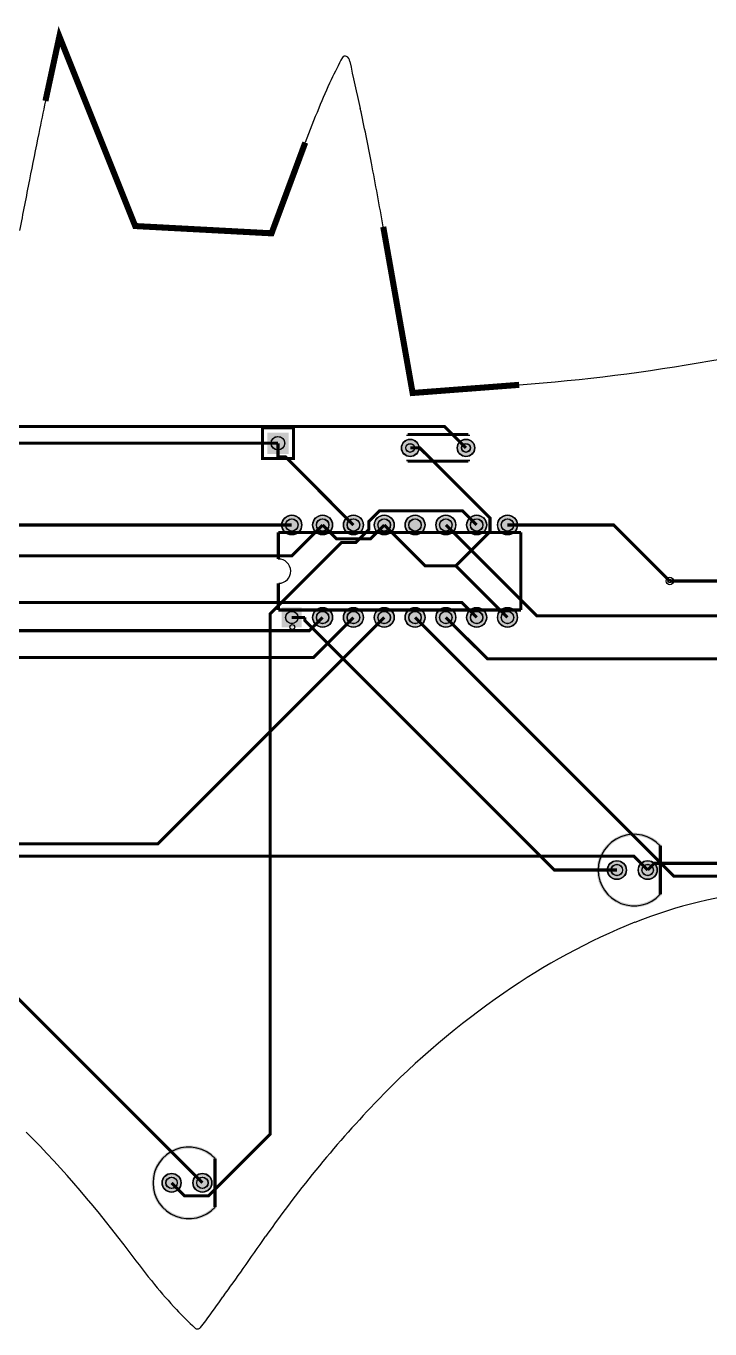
# Model space of a CAD drawing. Header units: millimetres. Extents: x 6 to 291, y 6 to 127.
# Drawn here: x 133.5 to 189.9, y 6.4 to 113.8 of the extents above; entities that cross this region are included whole.
import ezdxf

# ---------------------------------------------------------------- set-up
doc = ezdxf.new("R2010")
doc.units = ezdxf.units.MM
for name, color, linetype, true_color in [('BoardOutLine', 7, 'Continuous', 0xff00ff), ('BottomLayer', 7, 'Continuous', 0x0000ff), ('BottomSolderMaskLayer', 7, 'Continuous', 0xaa00ff), ('Document', 7, 'Continuous', 0xffffff), ('Hole', 7, 'Continuous', 0x222222), ('Multi-Layer', 7, 'Continuous', 0xc0c0c0), ('TopLayer', 7, 'Continuous', 0xff0000), ('TopSilkLayer', 7, 'Continuous', 0xffcc00), ('TopSolderMaskLayer', 7, 'Continuous', 0x800080)]:
    doc.layers.add(name, color=color, linetype=linetype, true_color=true_color)

msp = doc.modelspace()

# ---------------------------------------------------------------- hatches: boundary and pattern name
at = {"layer": 'BottomSolderMaskLayer'}
for points in [[(153.43, 80.25), (155.18, 80.25), (155.18, 78.5), (153.43, 78.5)], [(164.49, 78.99, 1), (165.94, 78.99, 1)], [(169.09, 78.99, 1), (170.54, 78.99, 1)], [(154.62, 72.64, 1), (156.27, 72.64, 1)], [(157.16, 72.64, 1), (158.81, 72.64, 1)], [(159.7, 72.64, 1), (161.35, 72.64, 1)], [(162.24, 72.64, 1), (163.89, 72.64, 1)], [(164.78, 72.64, 1), (166.43, 72.64, 1)], [(167.32, 72.64, 1), (168.97, 72.64, 1)], [(169.86, 72.64, 1), (171.51, 72.64, 1)], [(172.4, 72.64, 1), (174.05, 72.64, 1)], [(154.62, 64.2), (154.62, 65.85), (156.27, 65.85), (156.27, 64.2)], [(157.16, 65.02, 1), (158.81, 65.02, 1)], [(159.7, 65.02, 1), (161.35, 65.02, 1)], [(162.24, 65.02, 1), (163.89, 65.02, 1)], [(164.78, 65.02, 1), (166.43, 65.02, 1)], [(167.32, 65.02, 1), (168.97, 65.02, 1)], [(169.86, 65.02, 1), (171.51, 65.02, 1)], [(172.4, 65.02, 1), (174.05, 65.02, 1)], [(181.46, 44.2, 1), (183.03, 44.2, 1)], [(184, 44.2, 1), (185.57, 44.2, 1)], [(144.76, 18.42, 1), (146.33, 18.42, 1)], [(147.3, 18.42, 1), (148.87, 18.42, 1)]]:
    msp.add_hatch(color=256, dxfattribs=at).paths.add_polyline_path(points)
at = {"layer": 'Document'}
for points in [[(185.73, 46.11), (185.68, 46.16), (185.63, 46.22), (185.57, 46.27), (185.52, 46.32), (185.46, 46.37), (185.4, 46.42), (185.34, 46.46), (185.28, 46.51), (185.21, 46.55), (185.15, 46.59), (185.08, 46.63), (185.02, 46.67), (184.95, 46.7), (184.88, 46.74), (184.81, 46.77), (184.75, 46.8), (184.67, 46.83), (184.6, 46.85), (184.53, 46.88), (184.46, 46.9), (184.39, 46.92), (184.31, 46.94), (184.24, 46.96), (184.16, 46.97), (184.09, 46.98), (184.01, 46.99), (183.94, 47), (183.86, 47.01), (183.79, 47.01), (183.71, 47.01), (183.64, 47.02), (183.56, 47.01), (183.48, 47.01), (183.41, 47), (183.33, 47), (183.26, 46.99), (183.18, 46.97), (183.11, 46.96), (183.03, 46.94), (182.96, 46.93), (182.89, 46.91), (182.81, 46.88), (182.74, 46.86), (182.67, 46.84), (182.6, 46.81), (182.53, 46.78), (182.46, 46.75), (182.39, 46.71), (182.33, 46.68), (182.26, 46.64), (182.19, 46.6), (182.13, 46.56), (182.07, 46.52), (182, 46.48), (181.94, 46.43), (181.88, 46.38), (181.83, 46.34), (181.77, 46.28), (181.71, 46.23), (181.66, 46.18), (181.61, 46.13), (181.55, 46.07), (181.51, 46.01), (181.46, 45.95), (181.41, 45.89), (181.37, 45.83), (181.32, 45.77), (181.28, 45.71), (181.24, 45.64), (181.2, 45.58), (181.17, 45.51), (181.13, 45.44), (181.1, 45.37), (181.07, 45.3), (181.04, 45.23), (181.01, 45.16), (180.99, 45.09), (180.97, 45.02), (180.94, 44.95), (180.92, 44.87), (180.91, 44.8), (180.89, 44.72), (180.88, 44.65), (180.87, 44.57), (180.86, 44.5), (180.85, 44.42), (180.85, 44.35), (180.84, 44.27), (180.84, 44.2), (180.84, 44.12), (180.85, 44.04), (180.85, 43.97), (180.86, 43.89), (180.87, 43.82), (180.88, 43.74), (180.89, 43.67), (180.91, 43.59), (180.93, 43.52), (180.94, 43.45), (180.97, 43.37), (180.99, 43.3), (181.01, 43.23), (181.04, 43.16), (181.07, 43.09), (181.1, 43.02), (181.13, 42.95), (181.17, 42.88), (181.2, 42.82), (181.24, 42.75), (181.28, 42.69), (181.32, 42.62), (181.37, 42.56), (181.41, 42.5), (181.46, 42.44), (181.51, 42.38), (181.56, 42.32), (181.61, 42.27), (181.66, 42.21), (181.71, 42.16), (181.77, 42.11), (181.83, 42.06), (181.88, 42.01), (181.94, 41.96), (182, 41.92), (182.07, 41.87), (182.13, 41.83), (182.19, 41.79), (182.26, 41.75), (182.33, 41.71), (182.39, 41.68), (182.46, 41.64), (182.53, 41.61), (182.6, 41.58), (182.67, 41.56), (182.74, 41.53), (182.81, 41.51), (182.89, 41.49), (182.96, 41.47), (183.03, 41.45), (183.11, 41.43), (183.18, 41.42), (183.26, 41.41), (183.33, 41.4), (183.41, 41.39), (183.48, 41.38), (183.56, 41.38), (183.64, 41.38), (183.71, 41.38), (183.79, 41.38), (183.86, 41.38), (183.94, 41.39), (184.01, 41.4), (184.09, 41.41), (184.16, 41.42), (184.24, 41.44), (184.31, 41.45), (184.39, 41.47), (184.46, 41.49), (184.53, 41.51), (184.6, 41.54), (184.68, 41.56), (184.75, 41.59), (184.82, 41.62), (184.88, 41.66), (184.95, 41.69), (185.02, 41.72), (185.09, 41.76), (185.15, 41.8), (185.21, 41.84), (185.28, 41.88), (185.34, 41.93), (185.4, 41.98), (185.46, 42.02), (185.52, 42.07), (185.57, 42.12), (185.63, 42.17), (185.68, 42.23), (185.73, 42.28), (185.75, 42.29), (185.76, 42.3), (185.77, 42.31), (185.79, 42.32), (185.81, 42.32), (185.82, 42.32), (185.84, 42.32), (185.85, 42.32), (185.87, 42.32), (185.89, 42.31), (185.9, 42.3), (185.91, 42.29), (185.92, 42.28), (185.93, 42.26), (185.94, 42.25), (185.95, 42.23), (185.95, 42.22), (185.95, 42.2), (185.95, 42.19), (185.95, 42.17), (185.95, 42.15), (185.94, 42.14), (185.93, 42.12), (185.92, 42.11), (185.87, 42.05), (185.81, 42), (185.75, 41.94), (185.69, 41.89), (185.63, 41.84), (185.57, 41.79), (185.51, 41.74), (185.45, 41.69), (185.38, 41.65), (185.31, 41.6), (185.25, 41.56), (185.18, 41.52), (185.11, 41.48), (185.04, 41.45), (184.97, 41.41), (184.9, 41.38), (184.82, 41.35), (184.75, 41.32), (184.67, 41.29), (184.6, 41.27), (184.52, 41.25), (184.45, 41.22), (184.37, 41.21), (184.29, 41.19), (184.22, 41.17), (184.14, 41.16), (184.06, 41.15), (183.98, 41.14), (183.9, 41.13), (183.82, 41.13), (183.74, 41.12), (183.66, 41.12), (183.59, 41.12), (183.51, 41.13), (183.43, 41.13), (183.35, 41.14), (183.27, 41.15), (183.19, 41.16), (183.11, 41.17), (183.04, 41.19), (182.96, 41.2), (182.88, 41.22), (182.81, 41.24), (182.73, 41.27), (182.65, 41.29), (182.58, 41.32), (182.51, 41.35), (182.43, 41.38), (182.36, 41.41), (182.29, 41.45), (182.22, 41.48), (182.15, 41.52), (182.08, 41.56), (182.01, 41.6), (181.95, 41.64), (181.88, 41.69), (181.82, 41.74), (181.76, 41.78), (181.69, 41.83), (181.63, 41.89), (181.58, 41.94), (181.52, 41.99), (181.46, 42.05), (181.41, 42.11), (181.35, 42.17), (181.3, 42.23), (181.25, 42.29), (181.2, 42.35), (181.16, 42.41), (181.11, 42.48), (181.07, 42.55), (181.03, 42.61), (180.99, 42.68), (180.95, 42.75), (180.91, 42.82), (180.88, 42.89), (180.85, 42.96), (180.82, 43.04), (180.79, 43.11), (180.76, 43.19), (180.73, 43.26), (180.71, 43.34), (180.69, 43.41), (180.67, 43.49), (180.65, 43.57), (180.64, 43.64), (180.63, 43.72), (180.61, 43.8), (180.6, 43.88), (180.6, 43.96), (180.59, 44.04), (180.59, 44.12), (180.59, 44.2), (180.59, 44.27), (180.59, 44.35), (180.6, 44.43), (180.6, 44.51), (180.61, 44.59), (180.63, 44.67), (180.64, 44.75), (180.65, 44.82), (180.67, 44.9), (180.69, 44.98), (180.71, 45.05), (180.73, 45.13), (180.76, 45.21), (180.79, 45.28), (180.82, 45.35), (180.85, 45.43), (180.88, 45.5), (180.91, 45.57), (180.95, 45.64), (180.99, 45.71), (181.03, 45.78), (181.07, 45.85), (181.11, 45.91), (181.16, 45.98), (181.2, 46.04), (181.25, 46.1), (181.3, 46.17), (181.35, 46.23), (181.41, 46.28), (181.46, 46.34), (181.52, 46.4), (181.57, 46.45), (181.63, 46.51), (181.69, 46.56), (181.76, 46.61), (181.82, 46.65), (181.88, 46.7), (181.95, 46.75), (182.01, 46.79), (182.08, 46.83), (182.15, 46.87), (182.22, 46.91), (182.29, 46.95), (182.36, 46.98), (182.43, 47.01), (182.51, 47.04), (182.58, 47.07), (182.65, 47.1), (182.73, 47.12), (182.8, 47.15), (182.88, 47.17), (182.96, 47.19), (183.03, 47.2), (183.11, 47.22), (183.19, 47.23), (183.27, 47.24), (183.35, 47.25), (183.43, 47.26), (183.51, 47.27), (183.58, 47.27), (183.66, 47.27), (183.74, 47.27), (183.82, 47.27), (183.9, 47.26), (183.98, 47.25), (184.06, 47.24), (184.14, 47.23), (184.22, 47.22), (184.29, 47.2), (184.37, 47.19), (184.45, 47.17), (184.52, 47.15), (184.6, 47.12), (184.67, 47.1), (184.75, 47.07), (184.82, 47.04), (184.9, 47.01), (184.97, 46.98), (185.04, 46.94), (185.11, 46.91), (185.18, 46.87), (185.25, 46.83), (185.31, 46.79), (185.38, 46.74), (185.45, 46.7), (185.51, 46.65), (185.57, 46.6), (185.63, 46.55), (185.69, 46.5), (185.75, 46.45), (185.81, 46.39), (185.87, 46.34), (185.92, 46.28), (185.93, 46.27), (185.94, 46.25), (185.95, 46.24), (185.95, 46.22), (185.95, 46.21), (185.95, 46.19), (185.95, 46.17), (185.95, 46.16), (185.94, 46.14), (185.93, 46.13), (185.92, 46.11), (185.91, 46.1), (185.9, 46.09), (185.89, 46.08), (185.87, 46.08), (185.85, 46.07), (185.84, 46.07), (185.82, 46.07), (185.8, 46.07), (185.79, 46.07), (185.77, 46.08), (185.76, 46.09), (185.75, 46.1), (185.73, 46.11)], [(185.95, 46.2), (185.95, 42.2), (185.95, 42.18), (185.95, 42.16), (185.94, 42.15), (185.94, 42.13), (185.93, 42.12), (185.92, 42.11), (185.9, 42.1), (185.89, 42.09), (185.87, 42.08), (185.86, 42.07), (185.84, 42.07), (185.83, 42.07), (185.81, 42.07), (185.79, 42.07), (185.78, 42.08), (185.76, 42.09), (185.75, 42.1), (185.74, 42.11), (185.73, 42.12), (185.72, 42.13), (185.71, 42.15), (185.7, 42.16), (185.7, 42.18), (185.7, 42.2), (185.7, 46.2), (185.7, 46.21), (185.7, 46.23), (185.71, 46.24), (185.72, 46.26), (185.73, 46.27), (185.74, 46.28), (185.75, 46.3), (185.76, 46.31), (185.78, 46.31), (185.79, 46.32), (185.81, 46.32), (185.83, 46.32), (185.84, 46.32), (185.86, 46.32), (185.87, 46.31), (185.89, 46.31), (185.9, 46.3), (185.92, 46.28), (185.93, 46.27), (185.94, 46.26), (185.94, 46.24), (185.95, 46.23), (185.95, 46.21), (185.95, 46.2)], [(149.03, 20.33), (148.98, 20.38), (148.92, 20.44), (148.87, 20.49), (148.81, 20.54), (148.75, 20.59), (148.7, 20.64), (148.63, 20.68), (148.57, 20.73), (148.51, 20.77), (148.45, 20.81), (148.38, 20.85), (148.32, 20.89), (148.25, 20.92), (148.18, 20.96), (148.11, 20.99), (148.04, 21.02), (147.97, 21.05), (147.9, 21.07), (147.83, 21.1), (147.76, 21.12), (147.68, 21.14), (147.61, 21.16), (147.54, 21.17), (147.46, 21.19), (147.39, 21.2), (147.31, 21.21), (147.24, 21.22), (147.16, 21.23), (147.08, 21.23), (147.01, 21.23), (146.93, 21.23), (146.86, 21.23), (146.78, 21.23), (146.7, 21.22), (146.63, 21.21), (146.55, 21.21), (146.48, 21.19), (146.4, 21.18), (146.33, 21.16), (146.26, 21.15), (146.18, 21.13), (146.11, 21.1), (146.04, 21.08), (145.97, 21.05), (145.9, 21.03), (145.83, 21), (145.76, 20.97), (145.69, 20.93), (145.62, 20.9), (145.56, 20.86), (145.49, 20.82), (145.43, 20.78), (145.36, 20.74), (145.3, 20.7), (145.24, 20.65), (145.18, 20.6), (145.12, 20.55), (145.07, 20.5), (145.01, 20.45), (144.96, 20.4), (144.9, 20.34), (144.85, 20.29), (144.8, 20.23), (144.75, 20.17), (144.71, 20.11), (144.66, 20.05), (144.62, 19.99), (144.58, 19.92), (144.54, 19.86), (144.5, 19.79), (144.46, 19.73), (144.43, 19.66), (144.4, 19.59), (144.37, 19.52), (144.34, 19.45), (144.31, 19.38), (144.29, 19.31), (144.26, 19.24), (144.24, 19.16), (144.22, 19.09), (144.2, 19.02), (144.19, 18.94), (144.18, 18.87), (144.16, 18.79), (144.16, 18.72), (144.15, 18.64), (144.14, 18.57), (144.14, 18.49), (144.14, 18.41), (144.14, 18.34), (144.14, 18.26), (144.15, 18.19), (144.16, 18.11), (144.16, 18.04), (144.18, 17.96), (144.19, 17.89), (144.2, 17.81), (144.22, 17.74), (144.24, 17.66), (144.26, 17.59), (144.29, 17.52), (144.31, 17.45), (144.34, 17.38), (144.37, 17.31), (144.4, 17.24), (144.43, 17.17), (144.46, 17.1), (144.5, 17.03), (144.54, 16.97), (144.58, 16.9), (144.62, 16.84), (144.66, 16.78), (144.71, 16.72), (144.75, 16.66), (144.8, 16.6), (144.85, 16.54), (144.9, 16.49), (144.96, 16.43), (145.01, 16.38), (145.07, 16.33), (145.12, 16.28), (145.18, 16.23), (145.24, 16.18), (145.3, 16.13), (145.36, 16.09), (145.43, 16.05), (145.49, 16.01), (145.56, 15.97), (145.62, 15.93), (145.69, 15.9), (145.76, 15.86), (145.83, 15.83), (145.9, 15.8), (145.97, 15.78), (146.04, 15.75), (146.11, 15.73), (146.18, 15.7), (146.26, 15.68), (146.33, 15.67), (146.41, 15.65), (146.48, 15.64), (146.55, 15.62), (146.63, 15.61), (146.71, 15.61), (146.78, 15.6), (146.86, 15.6), (146.93, 15.6), (147.01, 15.6), (147.08, 15.6), (147.16, 15.6), (147.24, 15.61), (147.31, 15.62), (147.39, 15.63), (147.46, 15.64), (147.54, 15.66), (147.61, 15.67), (147.68, 15.69), (147.76, 15.71), (147.83, 15.73), (147.9, 15.76), (147.97, 15.78), (148.04, 15.81), (148.11, 15.84), (148.18, 15.87), (148.25, 15.91), (148.32, 15.94), (148.38, 15.98), (148.45, 16.02), (148.51, 16.06), (148.57, 16.1), (148.64, 16.15), (148.7, 16.19), (148.75, 16.24), (148.81, 16.29), (148.87, 16.34), (148.92, 16.39), (148.98, 16.45), (149.03, 16.5), (149.04, 16.51), (149.06, 16.52), (149.07, 16.53), (149.09, 16.54), (149.1, 16.54), (149.12, 16.54), (149.14, 16.54), (149.15, 16.54), (149.17, 16.54), (149.18, 16.53), (149.2, 16.52), (149.21, 16.51), (149.22, 16.5), (149.23, 16.48), (149.24, 16.47), (149.24, 16.45), (149.25, 16.44), (149.25, 16.42), (149.25, 16.4), (149.25, 16.39), (149.24, 16.37), (149.24, 16.36), (149.23, 16.34), (149.22, 16.33), (149.16, 16.27), (149.11, 16.22), (149.05, 16.16), (148.99, 16.11), (148.93, 16.06), (148.87, 16.01), (148.81, 15.96), (148.74, 15.91), (148.68, 15.87), (148.61, 15.82), (148.54, 15.78), (148.48, 15.74), (148.41, 15.7), (148.34, 15.67), (148.26, 15.63), (148.19, 15.6), (148.12, 15.57), (148.05, 15.54), (147.97, 15.51), (147.9, 15.49), (147.82, 15.46), (147.74, 15.44), (147.67, 15.42), (147.59, 15.41), (147.51, 15.39), (147.43, 15.38), (147.36, 15.37), (147.28, 15.36), (147.2, 15.35), (147.12, 15.35), (147.04, 15.34), (146.96, 15.34), (146.88, 15.34), (146.8, 15.35), (146.72, 15.35), (146.65, 15.36), (146.57, 15.37), (146.49, 15.38), (146.41, 15.39), (146.33, 15.41), (146.26, 15.42), (146.18, 15.44), (146.1, 15.46), (146.03, 15.49), (145.95, 15.51), (145.88, 15.54), (145.8, 15.57), (145.73, 15.6), (145.66, 15.63), (145.59, 15.66), (145.52, 15.7), (145.45, 15.74), (145.38, 15.78), (145.31, 15.82), (145.24, 15.86), (145.18, 15.91), (145.12, 15.96), (145.05, 16), (144.99, 16.05), (144.93, 16.11), (144.87, 16.16), (144.81, 16.21), (144.76, 16.27), (144.7, 16.33), (144.65, 16.38), (144.6, 16.45), (144.55, 16.51), (144.5, 16.57), (144.45, 16.63), (144.41, 16.7), (144.37, 16.76), (144.32, 16.83), (144.28, 16.9), (144.25, 16.97), (144.21, 17.04), (144.18, 17.11), (144.14, 17.18), (144.11, 17.26), (144.08, 17.33), (144.06, 17.4), (144.03, 17.48), (144.01, 17.56), (143.99, 17.63), (143.97, 17.71), (143.95, 17.79), (143.94, 17.86), (143.92, 17.94), (143.91, 18.02), (143.9, 18.1), (143.89, 18.18), (143.89, 18.26), (143.89, 18.34), (143.89, 18.41), (143.89, 18.49), (143.89, 18.57), (143.89, 18.65), (143.9, 18.73), (143.91, 18.81), (143.92, 18.89), (143.94, 18.97), (143.95, 19.04), (143.97, 19.12), (143.99, 19.2), (144.01, 19.27), (144.03, 19.35), (144.06, 19.42), (144.08, 19.5), (144.11, 19.57), (144.14, 19.65), (144.18, 19.72), (144.21, 19.79), (144.25, 19.86), (144.28, 19.93), (144.32, 20), (144.37, 20.06), (144.41, 20.13), (144.45, 20.2), (144.5, 20.26), (144.55, 20.32), (144.6, 20.38), (144.65, 20.44), (144.7, 20.5), (144.76, 20.56), (144.81, 20.62), (144.87, 20.67), (144.93, 20.72), (144.99, 20.78), (145.05, 20.83), (145.12, 20.87), (145.18, 20.92), (145.24, 20.97), (145.31, 21.01), (145.38, 21.05), (145.45, 21.09), (145.52, 21.13), (145.59, 21.16), (145.66, 21.2), (145.73, 21.23), (145.8, 21.26), (145.88, 21.29), (145.95, 21.32), (146.03, 21.34), (146.1, 21.37), (146.18, 21.39), (146.25, 21.41), (146.33, 21.42), (146.41, 21.44), (146.49, 21.45), (146.57, 21.46), (146.64, 21.47), (146.72, 21.48), (146.8, 21.48), (146.88, 21.49), (146.96, 21.49), (147.04, 21.49), (147.12, 21.48), (147.2, 21.48), (147.28, 21.47), (147.36, 21.46), (147.43, 21.45), (147.51, 21.44), (147.59, 21.42), (147.67, 21.41), (147.74, 21.39), (147.82, 21.37), (147.9, 21.34), (147.97, 21.32), (148.05, 21.29), (148.12, 21.26), (148.19, 21.23), (148.26, 21.2), (148.34, 21.16), (148.41, 21.13), (148.48, 21.09), (148.54, 21.05), (148.61, 21.01), (148.68, 20.96), (148.74, 20.92), (148.81, 20.87), (148.87, 20.82), (148.93, 20.77), (148.99, 20.72), (149.05, 20.67), (149.11, 20.61), (149.16, 20.56), (149.22, 20.5), (149.23, 20.49), (149.24, 20.47), (149.24, 20.46), (149.25, 20.44), (149.25, 20.43), (149.25, 20.41), (149.25, 20.39), (149.24, 20.38), (149.24, 20.36), (149.23, 20.35), (149.22, 20.33), (149.21, 20.32), (149.2, 20.31), (149.18, 20.3), (149.17, 20.29), (149.15, 20.29), (149.13, 20.29), (149.12, 20.29), (149.1, 20.29), (149.09, 20.29), (149.07, 20.3), (149.06, 20.31), (149.04, 20.32), (149.03, 20.33)], [(149.25, 20.41), (149.25, 16.42), (149.25, 16.4), (149.25, 16.38), (149.24, 16.37), (149.23, 16.35), (149.22, 16.34), (149.21, 16.33), (149.2, 16.31), (149.19, 16.31), (149.17, 16.3), (149.16, 16.29), (149.14, 16.29), (149.12, 16.29), (149.11, 16.29), (149.09, 16.29), (149.07, 16.3), (149.06, 16.31), (149.05, 16.31), (149.03, 16.33), (149.02, 16.34), (149.01, 16.35), (149.01, 16.37), (149, 16.38), (149, 16.4), (149, 16.42), (149, 20.41), (149, 20.43), (149, 20.45), (149.01, 20.46), (149.01, 20.48), (149.02, 20.49), (149.03, 20.5), (149.05, 20.51), (149.06, 20.52), (149.07, 20.53), (149.09, 20.54), (149.11, 20.54), (149.12, 20.54), (149.14, 20.54), (149.16, 20.54), (149.17, 20.53), (149.19, 20.52), (149.2, 20.51), (149.21, 20.5), (149.22, 20.49), (149.23, 20.48), (149.24, 20.46), (149.25, 20.45), (149.25, 20.43), (149.25, 20.41)]]:
    msp.add_hatch(color=256, dxfattribs=at).paths.add_polyline_path(points)
at = {"layer": 'Multi-Layer'}
for points in [[(153.46, 80.23), (155.16, 80.23), (155.16, 78.53), (153.46, 78.53)], [(164.51, 78.99, 1), (165.91, 78.99, 1)], [(169.11, 78.99, 1), (170.51, 78.99, 1)], [(154.65, 72.64, 1), (156.25, 72.64, 1)], [(157.19, 72.64, 1), (158.79, 72.64, 1)], [(159.73, 72.64, 1), (161.33, 72.64, 1)], [(162.27, 72.64, 1), (163.87, 72.64, 1)], [(164.81, 72.64, 1), (166.41, 72.64, 1)], [(167.35, 72.64, 1), (168.95, 72.64, 1)], [(169.89, 72.64, 1), (171.49, 72.64, 1)], [(172.43, 72.64, 1), (174.03, 72.64, 1)], [(154.65, 64.22), (154.65, 65.82), (156.25, 65.82), (156.25, 64.22)], [(157.19, 65.02, 1), (158.79, 65.02, 1)], [(159.73, 65.02, 1), (161.33, 65.02, 1)], [(162.27, 65.02, 1), (163.87, 65.02, 1)], [(164.81, 65.02, 1), (166.41, 65.02, 1)], [(167.35, 65.02, 1), (168.95, 65.02, 1)], [(169.89, 65.02, 1), (171.49, 65.02, 1)], [(172.43, 65.02, 1), (174.03, 65.02, 1)], [(181.48, 44.2, 1), (183.01, 44.2, 1)], [(184.02, 44.2, 1), (185.55, 44.2, 1)], [(144.78, 18.42, 1), (146.3, 18.42, 1)], [(147.32, 18.42, 1), (148.84, 18.42, 1)]]:
    msp.add_hatch(color=256, dxfattribs=at).paths.add_polyline_path(points)
at = {"layer": 'TopSolderMaskLayer'}
for points in [[(153.43, 80.25), (155.18, 80.25), (155.18, 78.5), (153.43, 78.5)], [(164.49, 78.99, 1), (165.94, 78.99, 1)], [(169.09, 78.99, 1), (170.54, 78.99, 1)], [(154.62, 72.64, 1), (156.27, 72.64, 1)], [(157.16, 72.64, 1), (158.81, 72.64, 1)], [(159.7, 72.64, 1), (161.35, 72.64, 1)], [(162.24, 72.64, 1), (163.89, 72.64, 1)], [(164.78, 72.64, 1), (166.43, 72.64, 1)], [(167.32, 72.64, 1), (168.97, 72.64, 1)], [(169.86, 72.64, 1), (171.51, 72.64, 1)], [(172.4, 72.64, 1), (174.05, 72.64, 1)], [(154.62, 64.2), (154.62, 65.85), (156.27, 65.85), (156.27, 64.2)], [(157.16, 65.02, 1), (158.81, 65.02, 1)], [(159.7, 65.02, 1), (161.35, 65.02, 1)], [(162.24, 65.02, 1), (163.89, 65.02, 1)], [(164.78, 65.02, 1), (166.43, 65.02, 1)], [(167.32, 65.02, 1), (168.97, 65.02, 1)], [(169.86, 65.02, 1), (171.51, 65.02, 1)], [(172.4, 65.02, 1), (174.05, 65.02, 1)], [(181.46, 44.2, 1), (183.03, 44.2, 1)], [(184, 44.2, 1), (185.57, 44.2, 1)], [(144.76, 18.42, 1), (146.33, 18.42, 1)], [(147.3, 18.42, 1), (148.87, 18.42, 1)]]:
    msp.add_hatch(color=256, dxfattribs=at).paths.add_polyline_path(points)

# ---------------------------------------------------------------- linework, layer by layer
at = {"layer": 'BoardOutLine', "const_width": 0.5}
for points in [[(156.56, 104.16), (153.78, 96.68), (142.54, 97.28), (136.29, 112.91), (135.14, 107.59)], [(174.19, 84.19), (165.41, 83.52), (162.99, 97.21)]]:
    msp.add_lwpolyline(points, dxfattribs=at)
at = {"layer": 'BoardOutLine'}
for centre, radius, start, end in [((216.7, 81.62), 64.28, 152.6244, 154.4541), ((159.83, 111.06), 0.237, 58.2812, 152.6282), ((159.61, 110.71), 0.653, 12.5747, 58.2838), ((-393.57, -12.67), 567.43, 12.1731, 12.5735), ((199.35, 89.91), 45.05, 154.4548, 157.698), ((346.38, 62.22), 216.05, 167.8771, 168.6022), ((242.67, 72.14), 91.87, 157.6974, 159.6005), ((-35.06, 64.66), 200.67, 10.8611, 12.1729), ((973.57, -64.21), 855.86, 168.60282, 168.8634), ((-201.87, 32.66), 370.52, 10.0321, 10.8611), ((1061.5, -81.52), 945.48, 168.86335, 169.12187), ((175.42, 168.14), 83.25, 280.0317, 289.3078), ((162.22, 242.77), 159.03, 274.3171, 280.0318), ((197.49, 5.93), 36.63, 94.7749, 112.0694), ((204.75, -11.99), 55.98, 112.0694, 124.657), ((211.91, -22.34), 68.56, 124.6568, 135.9974), ((229.52, -39.35), 93.04, 135.9975, 145.0181), ((67.66, -42.72), 92.78, 36.6347, 44.7538), ((-476.12, 454.41), 768.2, 324.77828, 325.01801), ((202.95, 57.88), 75.82, 216.6347, 219.1279), ((-250.98, 295.47), 492.61, 324.4438, 324.7782), ((172.58, 33.18), 36.67, 219.1282, 223.4212), ((-411.84, 410.44), 690.33, 324.24278, 324.44378), ((174.07, 34.59), 38.73, 223.4203, 226.5787), ((147.68, 6.7), 0.326, 226.5819, 319.8604), ((140.83, 12.48), 9.29, 319.8628, 324.2441)]:
    msp.add_arc(centre, radius, start, end, dxfattribs=at)
at = {"layer": 'BottomLayer', "const_width": 0.254}
for points in [[(154.31, 79.38), (154.31, 78.25)], [(168.97, 69.28), (171.79, 72.09), (171.79, 73.21), (166, 78.99), (165.21, 78.99)], [(160.53, 72.64), (154.93, 78.25), (154.31, 78.25)], [(145.54, 18.42), (146.62, 17.34), (148.59, 17.34), (153.67, 22.42), (153.67, 65.31), (159.56, 71.2), (160.73, 71.2), (161.8, 72.27), (161.8, 72.93), (162.68, 73.81), (169.52, 73.81), (170.69, 72.64)], [(168.97, 69.28), (166.43, 69.28), (163.07, 72.64)], [(173.23, 72.64), (181.99, 72.64), (186.61, 68.02)], [(173.23, 65.02), (168.97, 69.28)], [(155.45, 65.02), (156.53, 65.02)], [(156.53, 65.02), (156.53, 64.75), (177.09, 44.2), (182.25, 44.2)], [(165.61, 65.02), (186.94, 43.69), (216.41, 43.69)], [(111.76, 43.43), (123.06, 43.43), (148.08, 18.42)]]:
    msp.add_lwpolyline(points, dxfattribs=at)
at = {"layer": 'BottomSolderMaskLayer'}
for centre, radius in [((154.31, 79.38), 0.566), ((165.21, 78.99), 0.725), ((169.81, 78.99), 0.725), ((165.21, 78.99), 0.363), ((169.81, 78.99), 0.363), ((155.45, 72.64), 0.825), ((155.45, 72.64), 0.516), ((157.99, 72.64), 0.825), ((157.99, 72.64), 0.516), ((160.53, 72.64), 0.825), ((160.53, 72.64), 0.516), ((163.07, 72.64), 0.825), ((163.07, 72.64), 0.516), ((165.61, 72.64), 0.825), ((165.61, 72.64), 0.516), ((168.15, 72.64), 0.825), ((168.15, 72.64), 0.516), ((170.69, 72.64), 0.825), ((170.69, 72.64), 0.516), ((173.23, 72.64), 0.825), ((173.23, 72.64), 0.516), ((155.45, 65.02), 0.516), ((157.99, 65.02), 0.825), ((157.99, 65.02), 0.516), ((160.53, 65.02), 0.825), ((160.53, 65.02), 0.516), ((163.07, 65.02), 0.825), ((163.07, 65.02), 0.516), ((165.61, 65.02), 0.825), ((165.61, 65.02), 0.516), ((168.15, 65.02), 0.825), ((168.15, 65.02), 0.516), ((170.69, 65.02), 0.825), ((170.69, 65.02), 0.516), ((173.23, 65.02), 0.825), ((173.23, 65.02), 0.516), ((182.25, 44.2), 0.787), ((182.25, 44.2), 0.472), ((184.79, 44.2), 0.787), ((184.79, 44.2), 0.472), ((145.54, 18.42), 0.787), ((145.54, 18.42), 0.472), ((148.08, 18.42), 0.787), ((148.08, 18.42), 0.472)]:
    msp.add_circle(centre, radius, dxfattribs=at)
at = {"layer": 'Document'}
msp.add_circle((155.49, 64.23), 0.2, dxfattribs=at)
at = {"layer": 'Hole'}
msp.add_circle((186.61, 68.02), 0.152, dxfattribs=at)
at = {"layer": 'Multi-Layer'}
for centre, radius in [((154.31, 79.38), 0.55), ((165.21, 78.99), 0.7), ((169.81, 78.99), 0.7), ((165.21, 78.99), 0.35), ((169.81, 78.99), 0.35), ((155.45, 72.64), 0.8), ((155.45, 72.64), 0.5), ((157.99, 72.64), 0.8), ((157.99, 72.64), 0.5), ((160.53, 72.64), 0.8), ((160.53, 72.64), 0.5), ((163.07, 72.64), 0.8), ((163.07, 72.64), 0.5), ((165.61, 72.64), 0.8), ((165.61, 72.64), 0.5), ((168.15, 72.64), 0.8), ((168.15, 72.64), 0.5), ((170.69, 72.64), 0.8), ((170.69, 72.64), 0.5), ((173.23, 72.64), 0.8), ((173.23, 72.64), 0.5), ((186.61, 68.02), 0.305), ((155.45, 65.02), 0.5), ((157.99, 65.02), 0.8), ((157.99, 65.02), 0.5), ((160.53, 65.02), 0.8), ((160.53, 65.02), 0.5), ((163.07, 65.02), 0.8), ((163.07, 65.02), 0.5), ((165.61, 65.02), 0.8), ((165.61, 65.02), 0.5), ((168.15, 65.02), 0.8), ((168.15, 65.02), 0.5), ((170.69, 65.02), 0.8), ((170.69, 65.02), 0.5), ((173.23, 65.02), 0.8), ((173.23, 65.02), 0.5), ((182.25, 44.2), 0.762), ((182.25, 44.2), 0.457), ((184.79, 44.2), 0.762), ((184.79, 44.2), 0.457), ((145.54, 18.42), 0.762), ((145.54, 18.42), 0.457), ((148.08, 18.42), 0.762), ((148.08, 18.42), 0.457)]:
    msp.add_circle(centre, radius, dxfattribs=at)
at = {"layer": 'TopLayer', "const_width": 0.254}
for points in [[(97.66, 85.09), (102, 80.75), (168.05, 80.75), (169.81, 78.99)], [(95.12, 77.47), (97.03, 79.38), (154.31, 79.38)], [(155.45, 72.64), (118.44, 72.64), (116.97, 71.17)], [(157.99, 72.64), (155.45, 70.1), (119.51, 70.1)], [(163.07, 72.64), (161.92, 71.49), (159.14, 71.49), (157.99, 72.64)], [(168.15, 72.64), (175.64, 65.15), (281.18, 65.15)], [(186.61, 68.02), (255.07, 68.02), (256.67, 66.42)], [(170.69, 65.02), (169.47, 66.25), (132.03, 66.25)], [(160.53, 65.02), (157.22, 61.71), (15.38, 61.71)], [(157.99, 65.02), (156.89, 63.93), (51.64, 63.93), (50.42, 65.15)], [(163.07, 65.02), (144.41, 46.36), (80.91, 46.36), (78.49, 43.94)], [(168.15, 65.02), (171.58, 61.6), (234.32, 61.6)], [(184.79, 44.2), (183.63, 45.35), (113.68, 45.35), (111.76, 43.43)], [(218.95, 43.69), (217.89, 44.75), (185.33, 44.75), (184.79, 44.2)]]:
    msp.add_lwpolyline(points, dxfattribs=at)
at = {"layer": 'TopSilkLayer', "const_width": 0.254}
msp.add_lwpolyline([(155.58, 80.65), (155.58, 78.11), (153.04, 78.11), (153.04, 80.65), (155.58, 80.65)], close=True, dxfattribs=at)
for points in [[(165.01, 80.09), (165.01, 79.97)], [(165.01, 80.09), (170.01, 80.09)], [(170.01, 80.09), (170.01, 79.97)], [(165.01, 78.01), (165.01, 77.89)], [(165.01, 77.89), (170.01, 77.89)], [(170.01, 78.01), (170.01, 77.89)], [(154.34, 69.83), (154.34, 72.03)], [(174.34, 72.03), (154.34, 72.03)], [(174.34, 65.63), (174.34, 72.03)], [(154.34, 65.63), (154.34, 67.83)], [(174.34, 65.63), (154.34, 65.63)], [(185.83, 46.2), (185.83, 42.2)], [(149.12, 20.41), (149.12, 16.42)]]:
    msp.add_lwpolyline(points, dxfattribs=at)
at = {"layer": 'TopSilkLayer'}
for centre, radius, start, end in [((154.36, 68.83), 1, 271.4325, 91.4325), ((183.66, 44.2), 2.95, 42.7287, 317.283), ((146.96, 18.41), 2.95, 42.7287, 317.283)]:
    msp.add_arc(centre, radius, start, end, dxfattribs=at)
at = {"layer": 'TopSolderMaskLayer'}
for centre, radius in [((154.31, 79.38), 0.566), ((165.21, 78.99), 0.725), ((169.81, 78.99), 0.725), ((165.21, 78.99), 0.363), ((169.81, 78.99), 0.363), ((155.45, 72.64), 0.825), ((155.45, 72.64), 0.516), ((157.99, 72.64), 0.825), ((157.99, 72.64), 0.516), ((160.53, 72.64), 0.825), ((160.53, 72.64), 0.516), ((163.07, 72.64), 0.825), ((163.07, 72.64), 0.516), ((165.61, 72.64), 0.825), ((165.61, 72.64), 0.516), ((168.15, 72.64), 0.825), ((168.15, 72.64), 0.516), ((170.69, 72.64), 0.825), ((170.69, 72.64), 0.516), ((173.23, 72.64), 0.825), ((173.23, 72.64), 0.516), ((155.45, 65.02), 0.516), ((157.99, 65.02), 0.825), ((157.99, 65.02), 0.516), ((160.53, 65.02), 0.825), ((160.53, 65.02), 0.516), ((163.07, 65.02), 0.825), ((163.07, 65.02), 0.516), ((165.61, 65.02), 0.825), ((165.61, 65.02), 0.516), ((168.15, 65.02), 0.825), ((168.15, 65.02), 0.516), ((170.69, 65.02), 0.825), ((170.69, 65.02), 0.516), ((173.23, 65.02), 0.825), ((173.23, 65.02), 0.516), ((182.25, 44.2), 0.787), ((182.25, 44.2), 0.472), ((184.79, 44.2), 0.787), ((184.79, 44.2), 0.472), ((145.54, 18.42), 0.787), ((145.54, 18.42), 0.472), ((148.08, 18.42), 0.787), ((148.08, 18.42), 0.472)]:
    msp.add_circle(centre, radius, dxfattribs=at)

doc.saveas('drawing.dxf')
